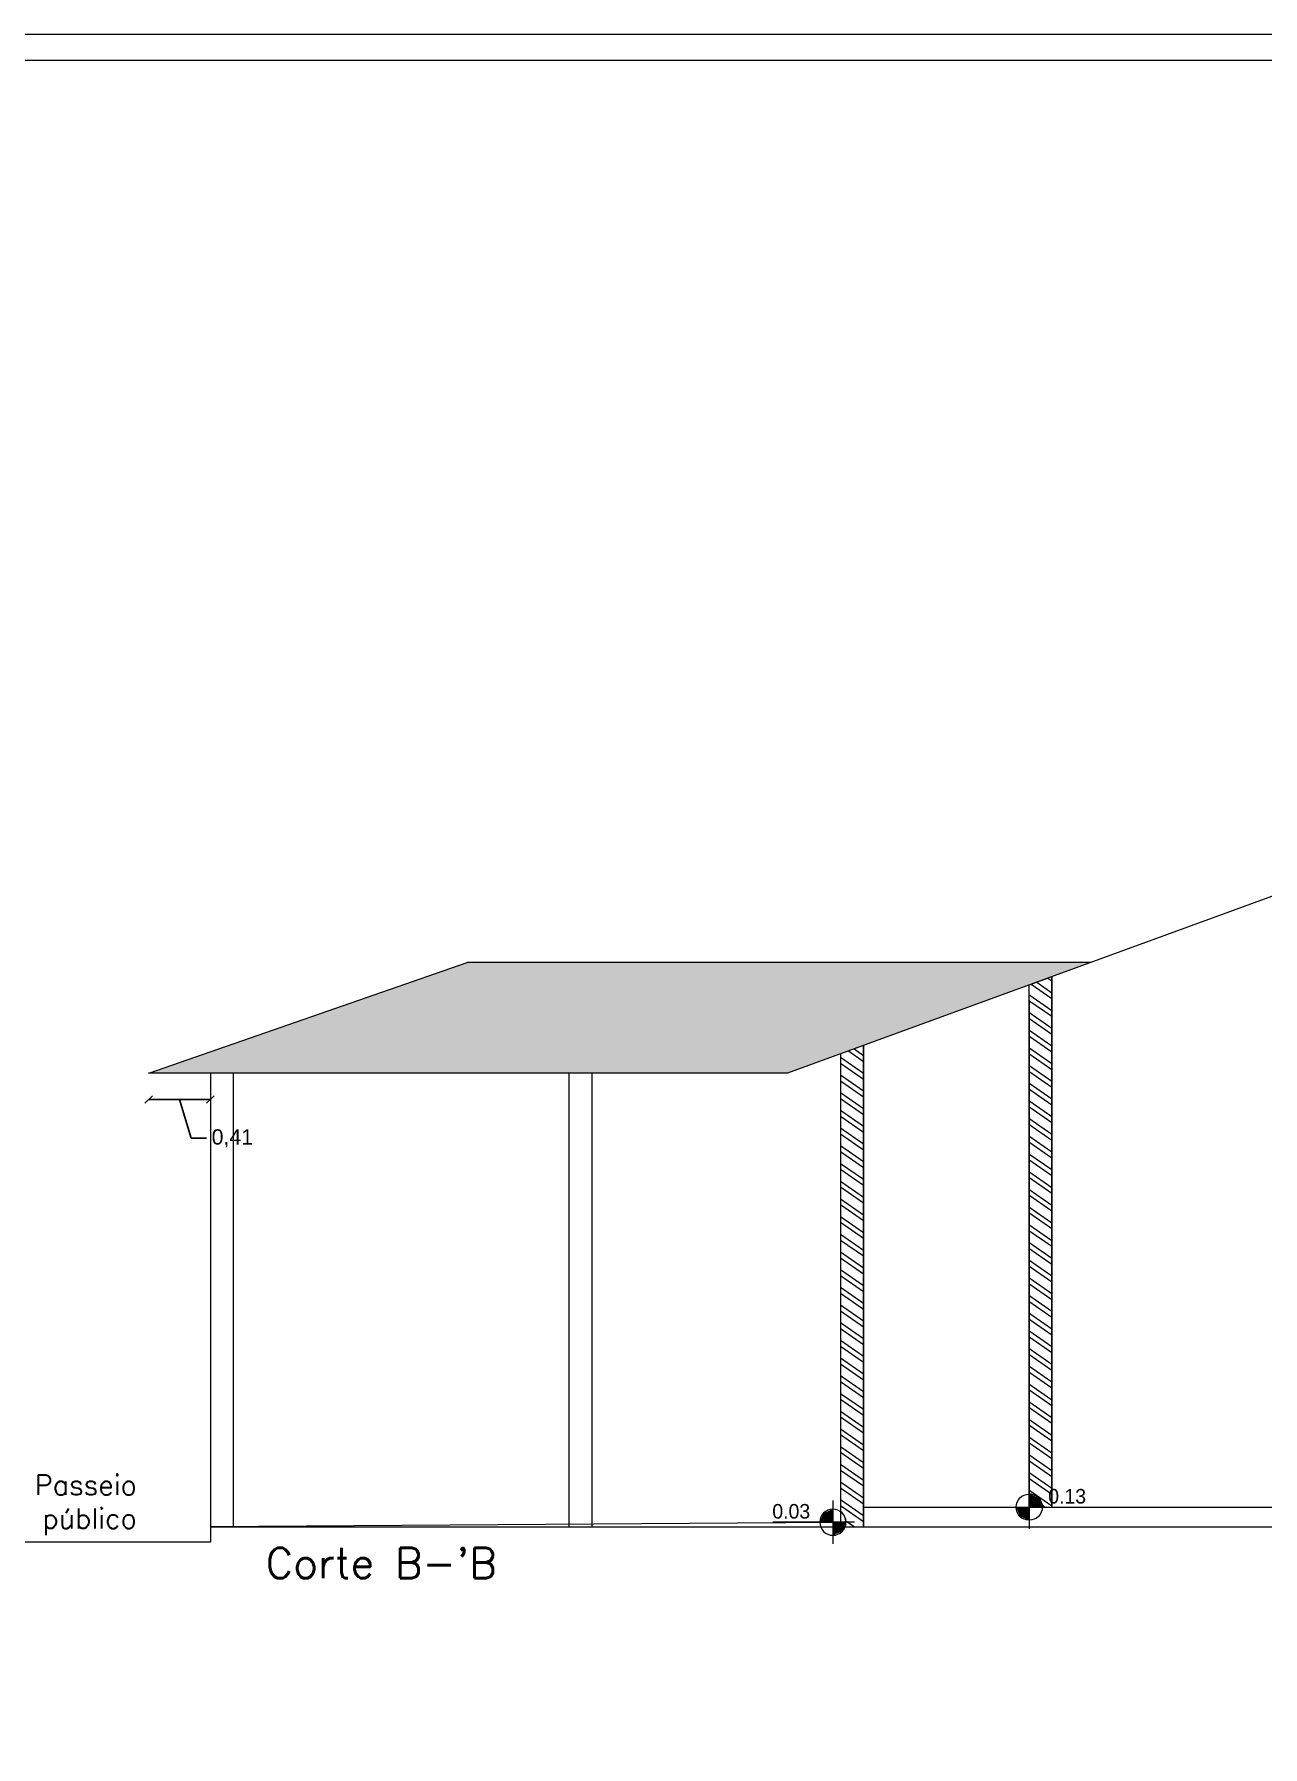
# Model space of a CAD drawing. Header units: metres. Extents: x 1628 to 1845, y 824 to 931.
# Drawn here: x 1643.03 to 1651.1, y 839.21 to 850.46 of the extents above; entities that cross this region are included whole.
import ezdxf

# ---------------------------------------------------------------- set-up
doc = ezdxf.new("R2010")
doc.units = ezdxf.units.M
doc.header["$LTSCALE"] = 0.15
doc.layers.get('0').update_dxf_attribs({"lineweight": 0, "plot": 0})
doc.layers.get('Defpoints').update_dxf_attribs({"lineweight": 0})
for name, color, linetype, lineweight in [('Alvenaria', 170, 'Continuous', 0), ('Alvenaria ext', 5, 'Continuous', 5), ('Alvenaria int', 150, 'Continuous', 5), ('Cotas', 1, 'Continuous', 0), ('Telhado', 2, 'Continuous', 0), ('Texto', 7, 'Continuous', 0)]:
    doc.layers.add(name, color=color, linetype=linetype, lineweight=lineweight)
doc.styles.add('lunardi 02', font='romans.shx', dxfattribs={"height": 0.2})
doc.styles.add('lunardi 04', font='romans.shx', dxfattribs={"height": 0.4})
doc.styles.get("Standard").update_dxf_attribs({"font": 'arial.ttf'})
doc.styles.add('T20', font='PORT2', dxfattribs={"height": 0.2})
doc.dimstyles.new('Lunardi', dxfattribs={"dimtxt": 0.1, "dimasz": 0.05, "dimexe": 0, "dimexo": 0.05, "dimgap": 0.05, "dimtad": 0, "dimzin": 9, "dimtxsty": 'Standard', "dimblk": 'OBLIQUE', "dimcen": 0, "dimse1": 1, "dimse2": 1, "dimclrd": 1, "dimclre": 1, "dimclrt": 1, "dimadec": 0, "dimazin": 0, "dimtfac": 1, "dimtmove": 1, "dimatfit": 2, "dimldrblk": 'OBLIQUE', "dimfxl": 1, "dimarcsym": 0})

# ---------------------------------------------------------------- blocks, each defined once
blk = doc.blocks.new('Cotap')
for p, q in [((0, 0.2968636050444716), (0, -0.2968636050444715)), ((-0.2968636050444716, 0), (0.8280000000000001, 0))]:
    blk.add_line(p, q)
blk.add_circle((0, 0), 0.18)
for points in [[(0, 0), (-0.18, 0), (0, -0.18), (-0.1272792206135786, -0.1272792206135785)], [(0, 0), (0, 0.1799999999999999), (0.1799999999999999, 0), (0.1272792206135785, 0.1272792206135785)]]:
    blk.add_solid(points)
at = {"style": 'T20'}
blk.add_attdef('COTA', (0.2232, 0.0504), '', height=0.2, dxfattribs=at)
blk = doc.blocks.new('_Oblique')
at = {"color": 0, "linetype": 'ByBlock', "lineweight": -2}
blk.add_line((-0.5, -0.5), (0.5, 0.5), dxfattribs=at)
blk = doc.blocks.new('*D66')
at = {"layer": 'Cotas', "color": 1, "lineweight": -2, "ltscale": 10}
for p, q in [((1644.184817821244, 843.4623862743221), (1643.779686200999, 843.4623862743221)), ((1643.982252011122, 843.4623862743221), (1644.05883795928, 843.2070997804612)), ((1644.05883795928, 843.2070997804612), (1644.15883795928, 843.2070997804612))]:
    blk.add_line(p, q, dxfattribs=at)
at = {"layer": 'Defpoints', "color": 0, "ltscale": 10}
for p in [(1643.779686200999, 843.6353922314322), (1644.184817821244, 843.6344771089609), (1643.779686200999, 843.4623862743221)]:
    blk.add_point(p, dxfattribs=at)
at = {"layer": 'Cotas', "color": 1, "lineweight": -2, "ltscale": 10, "xscale": 0.05, "yscale": 0.05, "zscale": 0.05, "rotation": 180}
blk.add_blockref('_Oblique', (1643.779686200999, 843.4623862743221), dxfattribs=at)
at = {"layer": 'Cotas', "color": 1, "lineweight": -2, "ltscale": 10, "xscale": 0.05, "yscale": 0.05, "zscale": 0.05}
blk.add_blockref('_Oblique', (1644.184817821244, 843.4623862743221), dxfattribs=at)
at = {"layer": 'Cotas', "color": 1, "ltscale": 10, "insert": (1644.329063061599, 843.2070997804612), "char_height": 0.1, "attachment_point": 5}
blk.add_mtext('0,41', dxfattribs=at)

msp = doc.modelspace()

# ---------------------------------------------------------------- hatches: boundary and pattern name
at = {"layer": 'Alvenaria', "ltscale": 10}
h = msp.add_hatch(dxfattribs=at)
h.set_pattern_fill('ANSI32', scale=0.01, angle=100)
h.set_pattern_definition([(145, (7.732671308990803, 172.5780705817294), (-0.05463315556243715, -0.07802423221852647), []), (145, (7.724874280070935, 172.6222897300897), (-0.05463315556243715, -0.07802423221852647), [])])
edge = h.paths.add_edge_path()
edge.add_line((1648.475913443622, 843.81673604677), (1648.325913443622, 843.761973470481))
edge.add_line((1648.325913443622, 843.761973470481), (1648.325913443622, 840.7535699790924))
edge.add_arc((1648.275242780319, 840.6840513903622), 0.08602528871556003, 0, 53.91246542116119, ccw=False)
edge.add_arc((1648.275242780319, 840.6840513903619), 0.08602528871574577, -21.155081818157385, 2.2720314518664964e-10, ccw=False)
edge.add_line((1648.355470568262, 840.6530054189592), (1648.475913443622, 840.6530054189592))
edge.add_line((1648.475913443622, 840.6530054189592), (1648.475913443622, 843.81673604677))
edge = h.paths.add_edge_path()
edge.add_line((1649.713799073572, 844.2686680884177), (1649.56379907357, 844.2139055121282))
edge.add_line((1649.56379907357, 844.2139055121282), (1649.56379907357, 840.8690158118087))
edge.add_arc((1649.565399892256, 840.7830054189592), 0.086025288715537, 0, 91.06626144663551, ccw=False)
edge.add_line((1649.651425180971, 840.7830054189592), (1649.713799073572, 840.7830054189592))
edge.add_line((1649.713799073572, 840.7830054189592), (1649.713799073572, 844.2686680884177))
h.paths.add_polyline_path([(1651.863799073571, 843.7830054189585), (1651.71379907357, 843.7830054189585), (1651.71379907357, 840.7830054189592), (1651.863799073571, 840.7830054189592)])
h.paths.add_polyline_path([(1655.048662994963, 843.7830054189586), (1654.898662994962, 843.7830054189586), (1654.898662994962, 843.3338062215537), (1655.048662994963, 843.3338062215537)])
edge = h.paths.add_edge_path()
edge.add_line((1658.991525675274, 843.7830054189587), (1658.841525675272, 843.7830054189587))
edge.add_line((1658.841525675272, 843.7830054189587), (1658.841525675272, 840.8690307076748))
edge.add_arc((1658.841525675273, 840.7830054189592), 0.08602528871563209, 0, 90.00000000030292, ccw=False)
edge.add_line((1658.927550963988, 840.7830054189592), (1658.991525675275, 840.7830054189592))
edge.add_line((1658.991525675275, 840.7830054189592), (1658.991525675274, 843.7830054189587))
edge = h.paths.add_edge_path()
edge.add_line((1661.063799073571, 843.7830054189587), (1660.91379907357, 843.7830054189587))
edge.add_line((1660.91379907357, 843.7830054189587), (1660.91379907357, 840.8590307076746))
edge.add_arc((1660.913799073571, 840.773005418959), 0.08602528871563209, 0, 90.00000000030292, ccw=False)
edge.add_line((1660.999824362286, 840.773005418959), (1661.063799073571, 840.773005418959))
edge.add_line((1661.063799073571, 840.773005418959), (1661.063799073571, 843.7830054189587))
edge = h.paths.add_edge_path()
edge.add_arc((1663.06379907357, 843.7830054189587), 0.0860252887155184, 179.9999999999243, 270.00000000030286, ccw=False)
edge.add_line((1662.977773784854, 843.7830054189589), (1662.91379907357, 843.7830054189589))
edge.add_line((1662.91379907357, 843.7830054189589), (1662.91379907357, 840.8100766790778))
edge.add_arc((1662.913799073568, 840.7240513903623), 0.0860252887155184, -7.571543392259628e-11, 89.99999999909141, ccw=False)
edge.add_line((1662.999824362284, 840.7240513903622), (1663.06379907357, 840.7240513903622))
edge.add_line((1663.06379907357, 840.7240513903622), (1663.06379907357, 843.6969801302432))
edge = h.paths.add_edge_path()
edge.add_line((1661.065551983085, 846.9210275554101), (1660.915551957785, 846.9210275554101))
edge.add_line((1660.915551957785, 846.9210275554101), (1660.91379907357, 843.9030054189587))
edge.add_line((1660.91379907357, 843.9030054189587), (1660.977773810154, 843.9030054189587))
edge.add_arc((1661.063799098869, 843.9030054189589), 0.0860252887155184, 90, 180.0000000000757, ccw=False)
edge.add_line((1661.063799098869, 843.9890307076744), (1661.063799098869, 844.0448819596982))
edge.add_line((1661.063799098869, 844.0448819596982), (1661.065551983085, 846.9210275554101))
h.paths.add_polyline_path([(1663.06379907357, 846.9210275554101), (1662.91379907357, 846.9210275554101), (1662.91379907357, 843.9030054189587), (1663.06379907357, 843.9030054189587)])
h.paths.add_polyline_path([(1664.21379907357, 842.5840513903618), (1664.063799079161, 842.5840513903618), (1664.063799079161, 841.5530054189587), (1664.063799085373, 840.6840513903609), (1664.213799073569, 840.6840513903608)])
at = {"layer": 'Telhado', "ltscale": 0.3}
h = msp.add_hatch(dxfattribs=at)
h.set_pattern_fill('SPANISH1', color=256, scale=0.2, style=0, pattern_type=2)
h.set_pattern_definition([(0, (1318.841636412775, 743.598944605698), (0.4, 0.2), [0.025, -0.225, 0.025, -0.125]), (0, (1318.941636412774, 743.6989446056979), (0.4, 0.2), [0.07500000000000001, -0.325]), (0, (1318.941636412774, 743.723944605698), (0.4, 0.2), [0.07500000000000001, -0.125, 0.07500000000000001, -0.125]), (0, (1319.141636412774, 743.748944605698), (0.4, 0.2), [0.07500000000000001, -0.325]), (90, (1318.841636412775, 743.598944605698), (-0.4, 0.2000000000000001), [0.025, -0.175]), (90, (1318.866636412775, 743.598944605698), (-0.4, 0.2000000000000001), [0.025, -0.175]), (90, (1319.091636412775, 743.598944605698), (-0.4, 0.2000000000000001), [0.025, -0.175]), (90, (1319.116636412775, 743.598944605698), (-0.4, 0.2000000000000001), [0.025, -0.175]), (45, (1318.866636412775, 743.6739446056979), (2.220446049250313e-17, 0.200000000003805), [0.03535534000000001, -0.530330085]), (135, (1319.091636412775, 743.6739446056979), (2.220446049250313e-17, 0.200000000003805), [0.03535534000000001, -0.530330085]), (26.56505118, (1318.891636412774, 743.6739446056979), (-1.019975215399427e-11, 0.2000000000000188), [0.0559017, -0.3913118954]), (26.56505118, (1318.891636412774, 743.6989446056979), (-1.019975215399427e-11, 0.2000000000000188), [0.0559017, -0.3913118954]), (26.56505118, (1318.816636412774, 743.723944605698), (-1.019975215399427e-11, 0.2000000000000188), [0.05082, -0.3963935954]), (26.56505118, (1318.816636412774, 743.748944605698), (-1.019975215399427e-11, 0.2000000000000188), [0.0559017, -0.3913118954]), (63.43494882, (1318.841636412775, 743.623944605698), (1.019972994953378e-11, 0.2000000000000188), [0.05590169999999989, -0.8385254909999984]), (63.43494882, (1318.866636412775, 743.623944605698), (1.019972994953378e-11, 0.2000000000000188), [0.05590169999999989, -0.8385254909999984]), (116.56505118, (1319.091636412775, 743.623944605698), (-1.019975215399427e-11, 0.2000000000000188), [0.0559017, -0.8385254910000001]), (116.56505118, (1319.116636412775, 743.623944605698), (-1.019975215399427e-11, 0.2000000000000188), [0.0559017, -0.8385254910000001]), (153.43494882, (1319.066636412774, 743.6739446056979), (1.019978546068501e-11, 0.2000000000000188), [0.0559017, -0.3913118954]), (153.43494882, (1319.066636412774, 743.6989446056979), (1.019978546068501e-11, 0.2000000000000188), [0.0559017, -0.3913118954]), (153.43494882, (1319.141636412774, 743.723944605698), (1.019978546068501e-11, 0.2000000000000188), [0.05082, -0.3963935954]), (153.43494882, (1319.141636412774, 743.748944605698), (1.019978546068501e-11, 0.2000000000000188), [0.0559017, -0.3913118954]), (80.53767779200001, (1318.841636412775, 743.623944605698), (-8.941181128818698e-14, 0.1999999999934826), [0.2281036, -2.205001412]), (99.46232220799997, (1319.116636412775, 743.623944605698), (8.94784246696645e-14, 0.1999999999934826), [0.2281036, -2.205001412])])
h.paths.add_polyline_path([(1645.871361774785, 844.3645008216057), (1649.971400488519, 844.3645008216056), (1647.976688561887, 843.6344771089609), (1643.777054437631, 843.6344771089609)])

# ---------------------------------------------------------------- linework, layer by layer
at = {"layer": 'Alvenaria', "color": 5, "lineweight": 0, "ltscale": 10}
for p, q in [((1649.713799073572, 844.2686680884177), (1649.56379907357, 844.2139055121282)), ((1649.56379907357, 844.2139055121282), (1649.56379907357, 840.8690158118087)), ((1648.475913443622, 843.81673604677), (1648.325913443622, 843.761973470481)), ((1648.475913443622, 840.6530054189592), (1648.475913443622, 843.81673604677)), ((1648.325913443622, 843.761973470481), (1648.325913443622, 840.7535699790924)), ((1648.355470568262, 840.6530054189592), (1648.475913443622, 840.6530054189592))]:
    msp.add_line(p, q, dxfattribs=at)
at = {"layer": 'Alvenaria', "color": 150, "lineweight": 0, "ltscale": 10}
msp.add_line((1649.713799073572, 840.7830054189592), (1649.713799073572, 844.2686680884177), dxfattribs=at)
at = {"layer": 'Alvenaria', "ltscale": 10}
for p, q in [((1644.184817821244, 843.6344771089609), (1644.184817821242, 840.5530054189592)), ((1644.334817821244, 843.6344771089609), (1644.334817821244, 840.6530054189585)), ((1646.542215109249, 840.6530054189585), (1646.542215109249, 843.6344771089609)), ((1646.69221510925, 843.6344771089609), (1646.69221510925, 840.6530054189585)), ((1649.565399892255, 840.7830054189592), (1649.565399892255, 840.6530054189592)), ((1648.278909001054, 840.6830054189592), (1644.184817821242, 840.6530054189592)), ((1648.278909001054, 840.6830054189592), (1648.278909001054, 840.6530054189592)), ((1644.184817821242, 840.5530054189592), (1642.684817821242, 840.5530054189592))]:
    msp.add_line(p, q, dxfattribs=at)
at = {"layer": 'Alvenaria', "color": 7, "lineweight": 0, "ltscale": 10}
msp.add_line((1649.651425180971, 840.7830054189592), (1649.713799073572, 840.7830054189592), dxfattribs=at)
for centre, radius, start, end in [((1649.565399892256, 840.7830054189592), 0.08602528871558746, 0, 91.06626144664054), ((1648.275242780319, 840.6840513903622), 0.08602528871558746, 0, 53.91246542116576), ((1648.275242780319, 840.6840513903622), 0.08602528871558744, 338.8449181815782, 0)]:
    msp.add_arc(centre, radius, start, end, dxfattribs=at)
at = {"layer": 'Alvenaria ext'}
for p, q in [((1651.713799073574, 844.9988357722716), (1647.976688561887, 843.6344771089608)), ((1649.56379907357, 844.2139055121283), (1649.56379907357, 840.7830054189592)), ((1648.475913443622, 840.7830054189593), (1658.841525675272, 840.7830054189593)), ((1644.184817821242, 840.6530054189592), (1664.213799073569, 840.6530054189592))]:
    msp.add_line(p, q, dxfattribs=at)
at = {"layer": 'Alvenaria ext', "ltscale": 10}
for p, q in [((1643.779686200999, 843.6353922314322), (1645.871361774785, 844.3627142026734)), ((1649.971400488519, 844.3627142026733), (1645.871361774785, 844.3627142026733)), ((1649.565399892256, 844.1155359165676), (1649.565399892256, 840.6840513903622)), ((1648.475913443622, 843.8167360467698), (1648.475913443622, 840.6530054189592)), ((1648.325913443622, 843.761973470481), (1648.325913443622, 840.6840513903622)), ((1647.976688561887, 843.6344771089609), (1643.777054437631, 843.6344771089609))]:
    msp.add_line(p, q, dxfattribs=at)
at = {"layer": 'Alvenaria int'}
msp.add_line((1649.713799073572, 844.2686680884178), (1649.713799073572, 840.7830054189592), dxfattribs=at)
at = {"layer": 'Texto', "ltscale": 10}
for points in [[(1628.944800753065, 850.4631474371658), (1664.894588210195, 850.4631474371658), (1664.894588210195, 825.0415120172235), (1628.944800753065, 825.0415120172235)], [(1629.115990216794, 850.2919579734365), (1664.723398746465, 850.2919579734365), (1664.723398746465, 825.2127014809528), (1629.115990216794, 825.2127014809528)]]:
    msp.add_lwpolyline(points, close=True, dxfattribs=at)

# ---------------------------------------------------------------- block references
at = {"layer": 'Texto'}
ref = msp.add_blockref('Cotap', (1649.565399892256, 840.7830054189592), dxfattribs=dict(at, xscale=0.4779182706422489, yscale=0.4779182706422489, zscale=0.4779182706422489))
ref.add_attrib('COTA', '0.13', (1649.690277660573, 840.8070924998007), dxfattribs={"layer": '0', "height": 0.09558365412843055, "style": 'T20'})
ref = msp.add_blockref('Cotap', (1648.275242780319, 840.6840513903622), dxfattribs=dict(at, xscale=-0.4779182706422489, yscale=0.4779182706421352, zscale=0.4779182706421526))
ref.add_attrib('COTA', '0.03', (1647.877268857349, 840.7081384712027), dxfattribs={"layer": '0', "height": 0.09558365412843055, "style": 'T20'})

# ---------------------------------------------------------------- texts
at = {"layer": 'Texto', "attachment_point": 3}
for s, insert, char_height, width, rotation, style in [('Passeio\\Ppúblico', (1643.701550557359, 840.9948464306301), 0.1317051455080218, 2.339998114791197, 0.004271006733254769, 'lunardi 04'), ("Corte B-'B", (1646.065697322872, 840.5154697801249), 0.2, 4.110385762256741, 0.004271006733240736, 'lunardi 02')]:
    msp.add_mtext(s, dxfattribs=dict(at, insert=insert, char_height=char_height, width=width, rotation=rotation, style=style))

# ---------------------------------------------------------------- dimensions: what is measured, and where the dimension line sits
at = {"layer": 'Cotas', "ltscale": 10}
dim = msp.add_linear_dim(base=(1643.779686200999, 843.4623862743221), p1=(1644.184817821244, 843.6344771089609), p2=(1643.779686200999, 843.6353922314322), dimstyle='Lunardi', dxfattribs=at)
dim.commit()
dim.dimension.update_dxf_attribs({"geometry": '*D66', "text_midpoint": (1644.20883795928, 843.2070997804612)})

doc.saveas('drawing.dxf')
